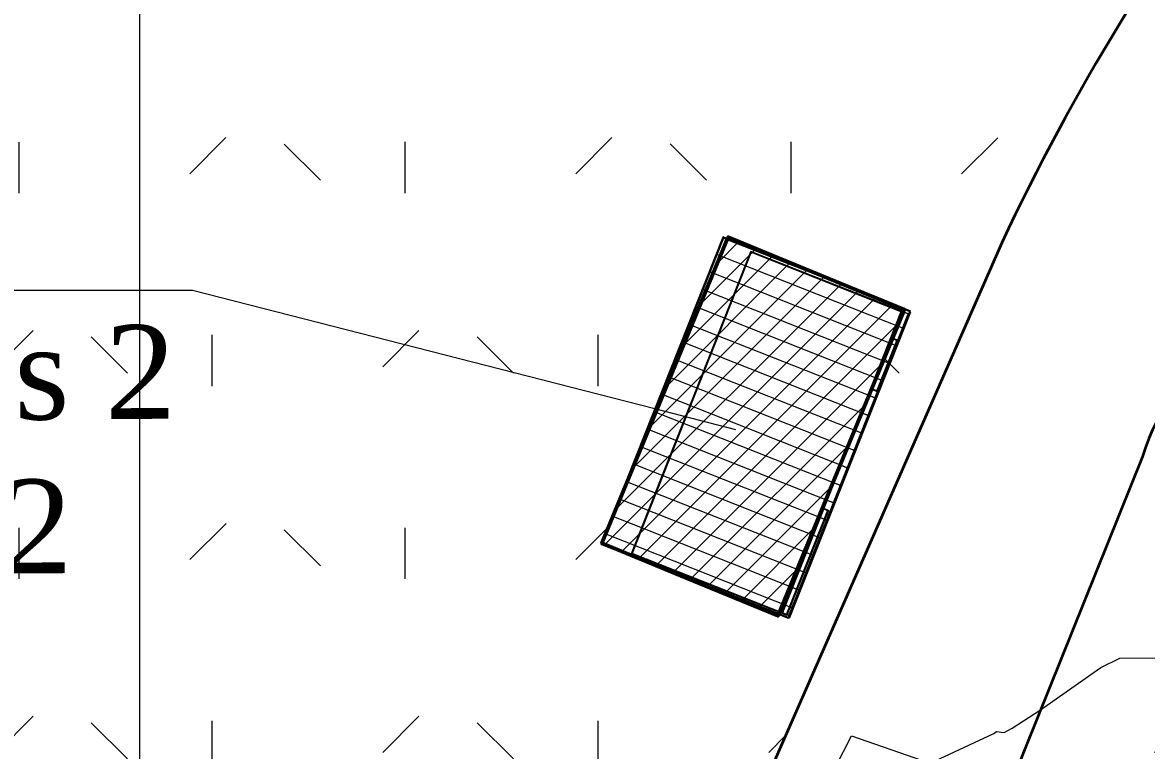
# Model space of a CAD drawing. Header units: metres. Extents: x -207 to 292, y -187 to 169.
# Drawn here: x -102.43 to -81.51, y 38.82 to 52.38 of the extents above; entities that cross this region are included whole.
import ezdxf

# ---------------------------------------------------------------- set-up
doc = ezdxf.new("R2010")
doc.units = ezdxf.units.M
for name, color, linetype, lineweight in [('A-FLOR', 7, 'Continuous', 9), ('A-ROOF', 7, 'Continuous', 9), ('A-ROOF-OTLN', 7, 'Continuous', 9), ('A-ROOF-PATT', 7, 'Continuous', 9), ('ACHURADO', 7, 'Continuous', 9), ('BORDE CAMINO', 7, 'Continuous', 35), ('C-BLDG-PADS', 7, 'Continuous', 9), ('C-TOPO', 7, 'Continuous', 9), ('C-TOPO-MAJR', 7, 'Continuous', 35), ('edificios', 7, 'Continuous', 50), ('grilla', 7, 'Continuous', 9), ('I-WALL', 7, 'Continuous', 9)]:
    doc.layers.add(name, color=color, linetype=linetype, lineweight=lineweight)
doc.layers.add('PR10-ARQ-PL-001-Emplazamiento-C-1_dwg', color=7, linetype='Continuous', lineweight=9, true_color=0x767676)
doc.layers.add('TEXTO', color=5, linetype='Continuous', lineweight=9, true_color=0x0000ff)
doc.styles.add('Times New Roman', font='times.ttf', dxfattribs={"height": 1.75})
pattern_1 = [(90, (-655750.258, -5498481.082), (-3.592, 3.592), [0.9525, -6.232]), (45, (-655750.258, -5498481.082), (-3.5921024484, 3.5921024484), [0.9525, -4.127]), (135, (-655750.258, -5498481.082), (-3.5921024484, -3.5921024484), [0.9525, -4.127])]

# ---------------------------------------------------------------- blocks, each defined once
blk = doc.blocks.new('YADRAN_LASQUEMAS_ARQ_MO_006_E02_rvt-1-PLANTA EMPLAZAMIENTO ACTUALIZADO')
at = {"layer": 'A-ROOF-PATT', "true_color": 0x008040}
h = blk.add_hatch(dxfattribs=at)
h.set_pattern_fill('FP_41', color=116, style=0, pattern_type=2)
h.set_pattern_definition([(270, (-90.518, 45.522), (0.35, 2e-17), [])])
h.paths.add_polyline_path([(-91.66, 42.662), (-91.635, 42.673), (-89.383, 48.365), (-89.396, 48.383), (-91.656, 42.673)])
h = blk.add_hatch(dxfattribs=at)
h.set_pattern_fill('FP_36', color=116, style=0, pattern_type=2)
h.set_pattern_definition([(158.41, (-2.214, 8.999), (-0.1287868, -0.3254443), [])])
h.paths.add_polyline_path([(-88.172, 41.302), (-85.919, 46.995), (-89.383, 48.365), (-91.635, 42.673), (-89.383, 41.781)])
h = blk.add_hatch(dxfattribs=at)
h.set_pattern_fill('FP_44', color=116, style=0, pattern_type=2)
h.set_pattern_definition([(270, (-89.388, 48.378), (0.35, 2e-17), [])])
h.paths.add_polyline_path([(-89.383, 48.365), (-89.383, 48.386), (-89.39, 48.383)])
h = blk.add_hatch(dxfattribs=at)
h.set_pattern_fill('FP_43', color=116, style=0, pattern_type=2)
h.set_pattern_definition([(338.41, (-87.647, 47.689), (0.12879, 0.325444), [])])
h.paths.add_polyline_path([(-85.919, 46.995), (-85.912, 47.012), (-89.376, 48.383), (-89.376, 48.362)])
h = blk.add_hatch(dxfattribs=at)
h.set_pattern_fill('FP_37', color=116, style=0, pattern_type=2)
h.set_pattern_definition([(158.41, (2.779, 7.023), (-0.1287868, -0.3254443), [])])
h.paths.add_polyline_path([(-88.168, 41.339), (-85.946, 46.954), (-86.08, 47.007), (-88.302, 41.392), (-88.172, 41.34)])
h = blk.add_hatch(dxfattribs=at)
h.set_pattern_fill('FP_39', color=116, style=0, pattern_type=2)
h.set_pattern_definition([(270, (-87.037, 44.145), (0.35, 2e-17), [])])
h.paths.add_polyline_path([(-88.154, 41.295), (-85.901, 46.988), (-85.919, 46.995), (-88.172, 41.302)])
h = blk.add_hatch(dxfattribs=at)
h.set_pattern_fill('FP_38', color=116, style=0, pattern_type=2)
h.set_pattern_definition([(270, (-87.048, 44.143), (0.35, 2e-17), [])])
h.paths.add_polyline_path([(-88.15, 41.332), (-85.928, 46.947), (-85.946, 46.954), (-88.168, 41.339), (-88.159, 41.335)])
h = blk.add_hatch(dxfattribs=at)
h.set_pattern_fill('FP_42', color=116, style=0, pattern_type=2)
h.set_pattern_definition([(270, (-91.648, 42.667), (0.35, 2e-17), [])])
h.paths.add_polyline_path([(-91.642, 42.655), (-91.642, 42.67), (-91.66, 42.662)])
h = blk.add_hatch(dxfattribs=at)
h.set_pattern_fill('FP_40', color=116, style=0, pattern_type=2)
h.set_pattern_definition([(338.41, (-89.907, 41.979), (0.12879, 0.325444), [])])
h.paths.add_polyline_path([(-88.179, 41.284), (-88.172, 41.302), (-91.635, 42.673), (-91.642, 42.655)])
at = {"layer": 'A-FLOR'}
for p, q in [((-91.1, 42.488), (-88.874, 48.113)), ((-88.874, 48.113), (-91.1, 42.488)), ((-88.874, 48.113), (-86.023, 46.985)), ((-86.023, 46.985), (-88.874, 48.113)), ((-86.023, 46.985), (-86.219, 46.492)), ((-86.219, 46.492), (-86.023, 46.985)), ((-86.147, 46.464), (-86.525, 45.509)), ((-86.525, 45.509), (-86.147, 46.464)), ((-86.219, 46.492), (-86.147, 46.464)), ((-86.147, 46.464), (-86.219, 46.492)), ((-86.634, 45.553), (-87.515, 43.328)), ((-87.515, 43.328), (-86.634, 45.553)), ((-86.525, 45.509), (-86.634, 45.553)), ((-86.634, 45.553), (-86.525, 45.509)), ((-87.515, 43.328), (-87.431, 43.294)), ((-87.431, 43.294), (-87.515, 43.328)), ((-87.431, 43.294), (-88.204, 41.342)), ((-88.204, 41.342), (-87.431, 43.294)), ((-88.204, 41.342), (-91.1, 42.488)), ((-91.1, 42.488), (-88.204, 41.342))]:
    blk.add_line(p, q, dxfattribs=at)
at = {"layer": 'A-ROOF'}
for p, q in [((-89.383, 48.365), (-91.635, 42.673)), ((-89.383, 48.365), (-91.635, 42.673)), ((-85.919, 46.995), (-89.383, 48.365)), ((-89.383, 48.365), (-85.919, 46.995)), ((-86.08, 47.007), (-88.302, 41.392)), ((-86.08, 47.007), (-88.302, 41.392)), ((-88.172, 41.302), (-85.919, 46.995)), ((-85.919, 46.995), (-88.172, 41.302)), ((-88.168, 41.339), (-85.946, 46.954)), ((-85.946, 46.954), (-88.168, 41.339)), ((-85.946, 46.954), (-86.08, 47.007)), ((-86.08, 47.007), (-85.946, 46.954)), ((-88.172, 41.302), (-91.635, 42.673)), ((-91.635, 42.673), (-88.172, 41.302)), ((-88.168, 41.339), (-88.302, 41.392)), ((-88.302, 41.392), (-88.168, 41.339))]:
    blk.add_line(p, q, dxfattribs=at)
at = {"layer": 'A-ROOF-OTLN'}
for p, q in [((-89.393, 48.39), (-91.66, 42.662)), ((-91.66, 42.662), (-89.393, 48.39)), ((-91.635, 42.673), (-89.383, 48.365)), ((-91.635, 42.673), (-89.383, 48.365)), ((-89.376, 48.383), (-89.393, 48.39)), ((-89.393, 48.39), (-89.351, 48.373)), ((-89.376, 48.383), (-89.383, 48.365)), ((-89.383, 48.365), (-85.919, 46.995)), ((-89.383, 48.365), (-89.358, 48.355)), ((-85.912, 47.012), (-89.376, 48.383)), ((-89.358, 48.355), (-89.351, 48.373)), ((-89.358, 48.355), (-85.919, 46.995)), ((-89.351, 48.373), (-85.912, 47.012)), ((-85.919, 46.995), (-88.172, 41.302)), ((-85.919, 46.995), (-88.172, 41.302)), ((-85.946, 46.954), (-88.168, 41.339)), ((-85.946, 46.954), (-88.168, 41.339)), ((-88.154, 41.295), (-85.901, 46.988)), ((-85.901, 46.988), (-88.154, 41.295)), ((-88.15, 41.332), (-85.928, 46.947)), ((-85.928, 46.947), (-88.15, 41.332)), ((-85.928, 46.947), (-85.946, 46.954)), ((-85.946, 46.954), (-85.928, 46.947)), ((-85.912, 47.012), (-85.919, 46.995)), ((-85.919, 46.995), (-85.912, 47.012)), ((-85.901, 46.988), (-85.919, 46.995)), ((-85.919, 46.995), (-85.901, 46.988)), ((-91.66, 42.662), (-91.642, 42.655)), ((-91.617, 42.645), (-91.66, 42.662)), ((-91.635, 42.673), (-91.642, 42.655)), ((-91.642, 42.655), (-88.179, 41.284)), ((-88.172, 41.302), (-91.635, 42.673)), ((-91.61, 42.663), (-91.635, 42.673)), ((-91.617, 42.645), (-91.61, 42.663)), ((-88.179, 41.284), (-91.617, 42.645)), ((-88.172, 41.302), (-91.61, 42.663)), ((-88.179, 41.284), (-88.172, 41.302)), ((-88.172, 41.302), (-88.179, 41.284)), ((-88.154, 41.295), (-88.172, 41.302)), ((-88.172, 41.302), (-88.154, 41.295)), ((-88.15, 41.332), (-88.168, 41.339)), ((-88.168, 41.339), (-88.15, 41.332))]:
    blk.add_line(p, q, dxfattribs=at)
at = {"layer": 'I-WALL'}
for p, q in [((-88.878, 48.104), (-91.1, 42.488)), ((-91.1, 42.488), (-88.878, 48.104)), ((-88.868, 48.1), (-91.087, 42.494)), ((-91.087, 42.494), (-88.868, 48.1)), ((-88.878, 48.104), (-88.874, 48.113)), ((-88.878, 48.104), (-88.874, 48.113)), ((-86.027, 46.986), (-88.874, 48.113)), ((-88.874, 48.113), (-86.027, 46.986)), ((-86.075, 46.994), (-88.868, 48.1)), ((-88.868, 48.1), (-86.039, 46.98)), ((-88.293, 41.388), (-86.075, 46.994)), ((-86.075, 46.994), (-88.293, 41.388)), ((-88.284, 41.385), (-86.065, 46.991)), ((-86.065, 46.991), (-88.284, 41.385)), ((-86.231, 46.497), (-86.039, 46.98)), ((-86.039, 46.98), (-86.231, 46.497)), ((-86.222, 46.493), (-86.03, 46.977)), ((-86.03, 46.977), (-86.222, 46.493)), ((-86.075, 46.994), (-86.065, 46.991)), ((-86.03, 46.977), (-86.065, 46.991)), ((-86.039, 46.98), (-86.03, 46.977)), ((-86.027, 46.986), (-86.03, 46.977)), ((-86.03, 46.977), (-86.027, 46.986)), ((-86.531, 45.522), (-86.16, 46.458)), ((-86.16, 46.458), (-86.531, 45.522)), ((-86.521, 45.519), (-86.147, 46.464)), ((-86.147, 46.464), (-86.521, 45.519)), ((-86.235, 46.487), (-86.231, 46.497)), ((-86.231, 46.497), (-86.235, 46.487)), ((-86.16, 46.458), (-86.235, 46.487)), ((-86.235, 46.487), (-86.16, 46.458)), ((-86.157, 46.467), (-86.222, 46.493)), ((-86.222, 46.493), (-86.157, 46.467)), ((-86.157, 46.467), (-86.147, 46.464)), ((-86.157, 46.467), (-86.147, 46.464)), ((-87.524, 43.331), (-86.64, 45.566)), ((-86.64, 45.566), (-87.524, 43.331)), ((-87.515, 43.328), (-86.634, 45.553)), ((-86.634, 45.553), (-87.515, 43.328)), ((-86.64, 45.566), (-86.631, 45.562)), ((-86.64, 45.566), (-86.631, 45.562)), ((-86.634, 45.553), (-86.525, 45.509)), ((-86.525, 45.509), (-86.634, 45.553)), ((-86.631, 45.562), (-86.531, 45.522)), ((-86.531, 45.522), (-86.631, 45.562)), ((-86.521, 45.519), (-86.525, 45.509)), ((-86.521, 45.519), (-86.525, 45.509)), ((-87.528, 43.322), (-87.524, 43.331)), ((-87.528, 43.322), (-87.524, 43.331)), ((-87.444, 43.289), (-87.528, 43.322)), ((-87.528, 43.322), (-87.444, 43.289)), ((-87.44, 43.298), (-87.515, 43.328)), ((-87.515, 43.328), (-87.44, 43.298)), ((-88.209, 41.355), (-87.44, 43.298)), ((-87.444, 43.289), (-88.209, 41.355)), ((-88.2, 41.352), (-87.431, 43.294)), ((-87.431, 43.294), (-88.2, 41.352)), ((-87.44, 43.298), (-87.444, 43.289)), ((-87.44, 43.298), (-87.431, 43.294)), ((-87.431, 43.294), (-87.44, 43.298)), ((-91.091, 42.485), (-91.1, 42.488)), ((-91.091, 42.485), (-91.1, 42.488)), ((-91.091, 42.485), (-88.204, 41.342)), ((-88.204, 41.342), (-91.091, 42.485)), ((-91.087, 42.494), (-88.293, 41.388)), ((-88.209, 41.355), (-91.087, 42.494)), ((-88.284, 41.385), (-88.293, 41.388)), ((-88.284, 41.385), (-88.2, 41.352)), ((-88.209, 41.355), (-88.2, 41.352)), ((-88.2, 41.352), (-88.204, 41.342)), ((-88.2, 41.352), (-88.204, 41.342))]:
    blk.add_line(p, q, dxfattribs=at)
blk = doc.blocks.new('PR10-ARQ-PL-001-Emplazamiento-C-1_dwg-674643-PLANTA EMPLAZAMIENTO ACTUALIZADO')
at = {"lineweight": 9, "true_color": 0x0000ff}
h = blk.add_hatch(dxfattribs=at)
h.set_pattern_fill('FP_4', color=5, style=0, pattern_type=2)
h.set_pattern_definition([(45, (0, 0), (-0.2245064, 0.2245064), [])])
h.paths.add_polyline_path([(-94.264, 28.288), (-91.914, 33.99), (-95.195, 35.334), (-97.543, 29.64), (-94.307, 28.306)])
h.paths.add_polyline_path([(-88.37, 41.33), (-86.02, 47.032), (-89.299, 48.383), (-91.648, 42.682), (-90.177, 42.075)])
at = {"layer": 'ACHURADO'}
h = blk.add_hatch(dxfattribs=at)
h.set_pattern_fill('FP_1', color=256, style=0, pattern_type=2)
h.set_pattern_definition(pattern_1)
h.paths.add_polyline_path([(-161.771, -49.779), (-127.862, -43.679), (-120.948, -28.309), (-111.803, -11.418), (-104.331, 0.453), (-97.266, 16.755), (-92.284, 29.861), (-84.153, 48.383), (-83.895, 48.922), (-83.576, 49.56), (-83.246, 50.193), (-82.906, 50.82), (-82.555, 51.442), (-82.193, 52.057), (-81.821, 52.666), (-81.047, 53.865), (-80.645, 54.455), (-80.233, 55.037), (-79.811, 55.613), (-79.38, 56.182), (-75.091, 62.133), (-74.617, 62.76), (-74.134, 63.38), (-73.641, 63.992), (-73.138, 64.596), (-72.625, 65.192), (-72.103, 65.779), (-71.572, 66.359), (-70.664, 67.305), (-70.482, 67.491), (-69.923, 68.045), (-69.356, 68.589), (-68.78, 69.124), (-68.196, 69.65), (-67.003, 70.673), (-66.394, 71.17), (-65.778, 71.658), (-65.153, 72.136), (-64.522, 72.603), (-63.882, 73.061), (-63.236, 73.508), (-62.583, 73.945), (-61.922, 74.371), (-61.255, 74.787), (-60.582, 75.192), (-59.902, 75.586), (-59.306, 75.883), (-58.704, 76.167), (-58.097, 76.441), (-57.486, 76.702), (-56.869, 76.952), (-56.247, 77.19), (-55.621, 77.416), (-54.991, 77.63), (-54.357, 77.832), (-53.077, 78.199), (-52.433, 78.364), (-51.785, 78.517), (-51.134, 78.658), (-50.481, 78.785), (-49.826, 78.901), (-49.168, 79.003), (-48.509, 79.093), (-47.848, 79.171), (-47.185, 79.236), (-45.858, 79.327), (-45.193, 79.354), (-44.527, 79.367), (-43.862, 79.368), (-43.196, 79.357), (-42.531, 79.332), (-41.867, 79.295), (-41.203, 79.245), (-40.54, 79.183), (-39.879, 79.108), (-39.219, 79.02), (-38.562, 78.919), (-37.906, 78.806), (-37.252, 78.68), (-36.601, 78.542), (-35.953, 78.392), (-35.308, 78.229), (-34.666, 78.053), (47.551, 57.663), (47.81, 57.578), (48.073, 57.505), (48.338, 57.445), (48.607, 57.396), (48.877, 57.361), (49.148, 57.338), (49.421, 57.327), (49.693, 57.329), (49.966, 57.344), (50.237, 57.372), (50.506, 57.412), (50.774, 57.464), (51.038, 57.529), (51.3, 57.606), (51.811, 57.797), (52.059, 57.909), (52.301, 58.033), (52.538, 58.169), (52.768, 58.315), (52.991, 58.471), (53.207, 58.638), (53.414, 58.815), (53.614, 59.001), (53.804, 59.196), (53.985, 59.4), (54.156, 59.612), (54.318, 59.831), (54.469, 60.058), (54.609, 60.292), (54.738, 60.532), (54.856, 60.778), (54.962, 61.028), (55.057, 61.284), (55.14, 61.544), (55.21, 61.807), (55.269, 62.073), (55.314, 62.342), (55.348, 62.613), (55.368, 62.884), (55.486, 68.004), (-83.704, 141.488), (-151.221, -23.933)])
h.paths.add_polyline_path([(-98.109, 19.735), (-100.027, 20.525), (-97.678, 26.227), (-95.761, 25.431), (-97.988, 20.027)])
h.paths.add_polyline_path([(-94.264, 28.288), (-97.543, 29.64), (-95.193, 35.341), (-91.917, 33.984), (-94.257, 28.306)])
h.paths.add_polyline_path([(-88.37, 41.33), (-91.648, 42.682), (-89.298, 48.383), (-86.02, 47.032), (-88.359, 41.356)])
h.paths.add_polyline_path([(-107.511, 62.681), (-109.81, 61.362), (-111.554, 61.194), (-112.168, 61.108), (-111.143, 62.121), (-109.024, 62.933)])
h.paths.add_polyline_path([(-107.511, 62.681), (-104.877, 62.965), (-103.986, 62.697), (-104.876, 62.403)])
h.paths.add_polyline_path([(-106.042, 59.476), (-106.66, 60.171), (-107.511, 62.681), (-106.15, 60.408)])
h.paths.add_polyline_path([(-97.117, 62.944), (-99.416, 61.625), (-101.16, 61.457), (-101.774, 61.371), (-100.749, 62.384), (-98.63, 63.196)])
h.paths.add_polyline_path([(-95.648, 59.739), (-96.266, 60.434), (-97.117, 62.944), (-95.756, 60.671)])
h.paths.add_polyline_path([(-94.482, 62.666), (-97.117, 62.944), (-94.483, 63.228), (-93.592, 62.96)])
h.paths.add_polyline_path([(-104.12, 64.725), (-104.103, 64.74), (-104.082, 64.735)])
h.paths.add_polyline_path([(-103.959, 75.174), (-101.325, 75.458), (-100.433, 75.19), (-101.324, 74.896)])
h.paths.add_polyline_path([(-108.615, 73.601), (-107.591, 74.613), (-105.472, 75.426), (-103.959, 75.174), (-106.258, 73.855), (-108.002, 73.687)])
h.paths.add_polyline_path([(-100.567, 77.218), (-100.55, 77.233), (-100.53, 77.228)])
h = blk.add_hatch(dxfattribs=at)
h.set_pattern_fill('FP_1', color=256, style=0, pattern_type=2)
h.set_pattern_definition(pattern_1)
h.paths.add_polyline_path([(-109.746, -33.419), (-81.977, 36.498), (-79.743, 37.301), (-79.538, 37.853), (-79.692, 37.91), (-79.529, 38.351), (-79.159, 38.214), (-79.322, 37.773), (-79.548, 37.372), (-78.372, 37.795), (-31.438, 19.05), (-31.367, 19.242), (-31.521, 19.299), (-31.357, 19.74), (-30.987, 19.603), (-31.15, 19.162), (-31.254, 18.977), (-28.462, 17.861), (-26.474, 22.839), (-35.025, 26.239), (-35.008, 26.281), (-81.174, 44.741), (-81.294, 45.005), (-81.38, 44.833), (-81.457, 44.658), (-81.526, 44.479), (-81.586, 44.297), (-88.33, 27.525), (-99.365, 2.058), (-108.453, -12.959), (-112.02, -18.411), (-112.091, -18.588), (-112.151, -18.77), (-112.199, -18.954), (-112.235, -19.141), (-112.26, -19.331), (-112.272, -19.521), (-112.273, -19.712), (-112.262, -19.902), (-112.239, -20.091), (-112.205, -20.279), (-112.155, -20.474), (-112.101, -20.646), (-112.032, -20.824), (-111.952, -20.997), (-111.861, -21.165), (-111.694, -21.419), (-111.65, -21.482), (-111.529, -21.63), (-111.045, -20.434), (-107.779, -21.779), (-110.981, -29.684), (-113.573, -28.617), (-113.789, -29.154), (-111.88, -31.167)])
h.paths.add_polyline_path([(-100.595, -9.645), (-100.724, -9.624), (-100.849, -9.57), (-100.953, -9.491), (-100.993, -9.445), (-101.023, -9.397), (-101.044, -9.347), (-101.052, -9.298), (-101.05, -9.251), (-100.952, -9.293), (-100.922, -9.223), (-101.02, -9.181), (-100.988, -9.148), (-100.947, -9.121), (-100.899, -9.102), (-100.844, -9.09), (-100.721, -9.093), (-100.595, -9.128), (-100.479, -9.192), (-100.389, -9.278), (-100.356, -9.325), (-100.334, -9.374), (-100.323, -9.422), (-100.322, -9.469), (-100.333, -9.512), (-100.354, -9.551), (-100.386, -9.585), (-100.428, -9.612), (-100.478, -9.632), (-100.534, -9.643)])
h.paths.add_polyline_path([(-101.91, -9.059), (-102.342, -8.873), (-102.186, -8.51), (-101.754, -8.696), (-101.815, -8.838), (-101.918, -8.794), (-101.928, -8.73), (-101.968, -8.68), (-102.028, -8.656), (-102.092, -8.664), (-102.12, -8.681), (-102.16, -8.731), (-102.169, -8.762), (-102.162, -8.827), (-102.124, -8.879), (-102.097, -8.896), (-102.033, -8.907), (-101.972, -8.886), (-101.948, -8.864), (-101.845, -8.908), (-101.862, -8.946)])
at = {"layer": 'BORDE CAMINO', "flags": 128}
for points in [[(-84.203, 48.278), (-92.284, 29.861), (-97.266, 16.755), (-104.331, 0.453), (-111.803, -11.418), (-120.948, -28.309), (-127.862, -43.679), (-126.632, -48.335)], [(-81.586, 44.297), (-88.33, 27.525), (-99.365, 2.058), (-108.453, -12.959), (-112.02, -18.411)]]:
    blk.add_lwpolyline(points, dxfattribs=at)
at = {"layer": 'BORDE CAMINO'}
for centre, radius, start, end in [((-45.906, 30.329), 42.295, 142.3199, 154.8882), ((-77.81, 43.154), 3.945, 82.9476, 163.1481)]:
    blk.add_arc(centre, radius, start, end, dxfattribs=at)
at = {"layer": 'C-BLDG-PADS'}
blk.add_line((-88.874, 48.113), (-86.08, 47.007), dxfattribs=at)
at = {"layer": 'C-BLDG-PADS', "flags": 128}
for points in [[(-88.2, 41.352), (-88.204, 41.342), (-91.1, 42.488), (-88.874, 48.113)], [(-86.08, 47.007), (-86.023, 46.985), (-86.219, 46.492), (-86.147, 46.464), (-86.525, 45.509), (-86.634, 45.553), (-87.515, 43.328), (-87.431, 43.294), (-88.2, 41.352)]]:
    blk.add_lwpolyline(points, dxfattribs=at)
at = {"layer": 'C-TOPO'}
for p, q in [((-86.08, 47.007), (-86.023, 46.985)), ((-88.2, 41.352), (-88.204, 41.342))]:
    blk.add_line(p, q, dxfattribs=at)
at = {"layer": 'C-TOPO', "flags": 128}
for points in [[(-90.592, 33.719), (-87.777, 40.134), (-87.63, 40.468), (-87.522, 40.715), (-86.906, 42.119), (-86.324, 43.446), (-86.198, 43.732), (-85.944, 44.31), (-85.704, 44.858), (-85.609, 45.075), (-85.525, 45.266), (-85.491, 45.344), (-85.183, 46.044), (-85.02, 46.418), (-84.416, 47.794), (-84.203, 48.278), (-83.379, 49.94), (-82.483, 51.565), (-82.294, 51.876), (-82.062, 52.255), (-81.517, 53.149)], [(-81.517, 53.149), (-82.062, 52.255), (-82.294, 51.876), (-82.483, 51.565), (-83.379, 49.94), (-84.203, 48.278), (-84.416, 47.794), (-85.02, 46.418), (-85.183, 46.044), (-85.491, 45.344), (-85.525, 45.266), (-85.609, 45.075), (-85.704, 44.858), (-85.944, 44.31), (-86.198, 43.732), (-86.324, 43.446), (-86.906, 42.119), (-87.522, 40.715), (-87.63, 40.468), (-87.777, 40.134), (-90.592, 33.719)], [(-84.242, 37.693), (-83.733, 38.959), (-82.824, 41.217), (-82.463, 42.116), (-82.305, 42.508), (-81.955, 43.38), (-81.586, 44.297), (-81.528, 44.447), (-81.363, 44.868)], [(-88.204, 41.342), (-91.1, 42.488), (-88.874, 48.113), (-87.449, 47.549), (-86.08, 47.007)], [(-88.2, 41.352), (-88.204, 41.342), (-89.652, 41.915), (-91.1, 42.488), (-90.555, 43.865), (-89.987, 45.301), (-89.348, 46.914), (-88.874, 48.113), (-87.449, 47.549), (-86.08, 47.007)], [(-86.08, 47.007), (-87.449, 47.549), (-88.874, 48.113), (-86.08, 47.007)], [(-81.363, 44.868), (-81.528, 44.447), (-81.586, 44.297), (-81.955, 43.38), (-82.305, 42.508), (-82.463, 42.116), (-82.824, 41.217), (-83.733, 38.959), (-84.242, 37.693)], [(-86.08, 47.007), (-86.023, 46.985), (-86.219, 46.492), (-86.147, 46.464), (-86.525, 45.509), (-86.634, 45.553), (-87.075, 44.44), (-87.515, 43.328), (-87.431, 43.294), (-88.2, 41.352)], [(-86.023, 46.985), (-86.219, 46.492), (-86.147, 46.464), (-86.525, 45.509), (-86.634, 45.553), (-87.515, 43.328), (-87.431, 43.294), (-88.2, 41.352)], [(-86.525, 45.509), (-86.147, 46.464), (-86.219, 46.492), (-86.023, 46.985), (-86.08, 47.007)], [(-86.08, 47.007), (-86.023, 46.985), (-86.219, 46.492), (-86.147, 46.464)], [(-86.147, 46.464), (-86.525, 45.509), (-86.634, 45.553), (-87.075, 44.44), (-87.515, 43.328), (-87.431, 43.294), (-88.2, 41.352)], [(-88.2, 41.352), (-87.431, 43.294), (-87.515, 43.328), (-87.075, 44.44), (-86.634, 45.553), (-86.525, 45.509)]]:
    blk.add_lwpolyline(points, dxfattribs=at)
blk.add_lwpolyline([(-88.2, 41.352), (-88.204, 41.342), (-89.652, 41.915), (-91.1, 42.488), (-90.555, 43.865), (-89.987, 45.301), (-89.348, 46.914), (-88.874, 48.113), (-89.348, 46.914), (-89.987, 45.301), (-90.555, 43.865), (-91.1, 42.488), (-89.652, 41.915), (-88.204, 41.342)], close=True, dxfattribs=at)
at = {"layer": 'C-TOPO-MAJR', "color": 1, "lineweight": 9, "true_color": 0xff0000, "flags": 128}
blk.add_lwpolyline([(-89.511, 34.187), (-87, 39.098), (-85.54, 38.589), (-84.354, 39.139), (-84.3, 39.179), (-84.158, 39.156), (-84.014, 39.239), (-83.482, 39.581), (-82.359, 40.366), (-82.004, 40.539), (-81.322, 40.549)], dxfattribs=at)
at = {"layer": 'edificios'}
for p, q in [((-87.432, 47.614), (-86.02, 47.032)), ((-86.037, 46.99), (-87.276, 43.985)), ((-86.02, 47.032), (-86.037, 46.99)), ((-87.276, 43.985), (-88.359, 41.356))]:
    blk.add_line(p, q, dxfattribs=at)
at = {"layer": 'edificios', "flags": 128}
for points in [[(-90.177, 42.075), (-91.648, 42.682), (-89.309, 48.357)], [(-89.309, 48.357), (-89.299, 48.383), (-87.432, 47.614)], [(-88.359, 41.356), (-88.37, 41.33), (-90.177, 42.075)]]:
    blk.add_lwpolyline(points, dxfattribs=at)
at = {"layer": 'grilla'}
blk.add_line((-100.258, 166.258), (-100.258, -186.737), dxfattribs=at)
at = {"layer": 'TEXTO'}
blk.add_line((-89.155, 44.796), (-90.663, 45.182), dxfattribs=at)
at = {"layer": 'TEXTO', "flags": 128}
blk.add_lwpolyline([(-90.663, 45.182), (-99.27, 47.391), (-111.865, 47.391)], dxfattribs=at)
at = {"layer": 'TEXTO', "char_height": 1.75, "attachment_point": 1, "rotation": 0.3432, "line_spacing_factor": 1.029793, "style": 'Times New Roman'}
for s, insert, width in [('Bodega\\PQuimicos 2', (-111.864, 49.682), 14.59874), ('21,60 m2', (-111.498, 43.816), 11.91644)]:
    blk.add_mtext(s, dxfattribs=dict(at, insert=insert, width=width))

msp = doc.modelspace()

# ---------------------------------------------------------------- linework, layer by layer
at = {"layer": 'C-BLDG-PADS'}
for p, q in [((-91.1, 42.488), (-88.874, 48.113)), ((-88.874, 48.113), (-86.023, 46.985)), ((-86.023, 46.985), (-86.219, 46.492)), ((-86.147, 46.464), (-86.525, 45.509)), ((-86.219, 46.492), (-86.147, 46.464)), ((-86.634, 45.553), (-87.515, 43.328)), ((-86.525, 45.509), (-86.634, 45.553)), ((-87.515, 43.328), (-87.431, 43.294)), ((-87.431, 43.294), (-88.204, 41.342)), ((-88.204, 41.342), (-91.1, 42.488))]:
    msp.add_line(p, q, dxfattribs=at)
at = {"layer": 'C-TOPO'}
for p, q in [((-82.062, 52.255), (-81.517, 53.149)), ((-81.517, 53.149), (-82.062, 52.255)), ((-82.294, 51.876), (-82.062, 52.255)), ((-82.062, 52.255), (-82.294, 51.876)), ((-82.483, 51.565), (-82.294, 51.876)), ((-82.294, 51.876), (-82.483, 51.565)), ((-83.379, 49.94), (-82.483, 51.565)), ((-82.483, 51.565), (-83.379, 49.94)), ((-84.203, 48.278), (-83.379, 49.94)), ((-83.379, 49.94), (-84.203, 48.278)), ((-84.416, 47.794), (-84.203, 48.278)), ((-84.203, 48.278), (-84.416, 47.794)), ((-88.874, 48.113), (-91.1, 42.488)), ((-88.874, 48.113), (-89.348, 46.914)), ((-88.874, 48.113), (-89.348, 46.914)), ((-88.874, 48.113), (-89.348, 46.914)), ((-88.874, 48.113), (-87.449, 47.549)), ((-87.449, 47.549), (-88.874, 48.113)), ((-87.449, 47.549), (-88.874, 48.113)), ((-88.874, 48.113), (-86.023, 46.985)), ((-85.02, 46.418), (-84.416, 47.794)), ((-84.416, 47.794), (-85.02, 46.418)), ((-87.449, 47.549), (-86.023, 46.985)), ((-86.023, 46.985), (-87.449, 47.549)), ((-86.023, 46.985), (-87.449, 47.549)), ((-89.987, 45.301), (-89.348, 46.914)), ((-89.348, 46.914), (-89.987, 45.301)), ((-89.348, 46.914), (-89.987, 45.301)), ((-86.023, 46.985), (-86.219, 46.492)), ((-86.219, 46.492), (-86.023, 46.985)), ((-86.219, 46.492), (-86.023, 46.985)), ((-86.219, 46.492), (-86.023, 46.985)), ((-86.147, 46.464), (-86.525, 45.509)), ((-86.525, 45.509), (-86.147, 46.464)), ((-86.525, 45.509), (-86.147, 46.464)), ((-86.525, 45.509), (-86.147, 46.464)), ((-86.219, 46.492), (-86.147, 46.464)), ((-86.147, 46.464), (-86.219, 46.492)), ((-86.147, 46.464), (-86.219, 46.492)), ((-86.147, 46.464), (-86.219, 46.492)), ((-85.183, 46.044), (-85.02, 46.418)), ((-85.02, 46.418), (-85.183, 46.044)), ((-85.491, 45.344), (-85.183, 46.044)), ((-85.183, 46.044), (-85.491, 45.344)), ((-87.515, 43.328), (-86.634, 45.553)), ((-86.634, 45.553), (-87.075, 44.44)), ((-87.075, 44.44), (-86.634, 45.553)), ((-87.075, 44.44), (-86.634, 45.553)), ((-86.525, 45.509), (-86.634, 45.553)), ((-86.634, 45.553), (-86.525, 45.509)), ((-86.634, 45.553), (-86.525, 45.509)), ((-86.634, 45.553), (-86.525, 45.509)), ((-90.555, 43.865), (-89.987, 45.301)), ((-89.987, 45.301), (-90.555, 43.865)), ((-89.987, 45.301), (-90.555, 43.865)), ((-85.609, 45.075), (-85.525, 45.266)), ((-85.525, 45.266), (-85.609, 45.075)), ((-85.525, 45.266), (-85.491, 45.344)), ((-85.491, 45.344), (-85.525, 45.266)), ((-85.704, 44.858), (-85.609, 45.075)), ((-85.609, 45.075), (-85.704, 44.858)), ((-85.944, 44.31), (-85.704, 44.858)), ((-85.704, 44.858), (-85.944, 44.31)), ((-81.363, 44.868), (-81.528, 44.447)), ((-81.528, 44.447), (-81.363, 44.868)), ((-87.075, 44.44), (-87.515, 43.328)), ((-87.515, 43.328), (-87.075, 44.44)), ((-87.515, 43.328), (-87.075, 44.44)), ((-81.528, 44.447), (-81.586, 44.297)), ((-81.586, 44.297), (-81.528, 44.447)), ((-86.198, 43.732), (-85.944, 44.31)), ((-85.944, 44.31), (-86.198, 43.732)), ((-81.586, 44.297), (-81.955, 43.38)), ((-81.955, 43.38), (-81.586, 44.297)), ((-91.1, 42.488), (-90.555, 43.865)), ((-90.555, 43.865), (-91.1, 42.488)), ((-90.555, 43.865), (-91.1, 42.488)), ((-86.324, 43.446), (-86.198, 43.732)), ((-86.198, 43.732), (-86.324, 43.446)), ((-87.515, 43.328), (-87.431, 43.294)), ((-87.431, 43.294), (-87.515, 43.328)), ((-87.431, 43.294), (-87.515, 43.328)), ((-87.431, 43.294), (-87.515, 43.328)), ((-86.906, 42.119), (-86.324, 43.446)), ((-86.324, 43.446), (-86.906, 42.119)), ((-81.955, 43.38), (-82.305, 42.508)), ((-82.305, 42.508), (-81.955, 43.38)), ((-87.431, 43.294), (-88.204, 41.342)), ((-88.204, 41.342), (-87.431, 43.294)), ((-88.204, 41.342), (-87.431, 43.294)), ((-88.204, 41.342), (-87.431, 43.294)), ((-89.652, 41.915), (-91.1, 42.488)), ((-91.1, 42.488), (-89.652, 41.915)), ((-91.1, 42.488), (-89.652, 41.915)), ((-91.1, 42.488), (-88.204, 41.342)), ((-82.305, 42.508), (-82.463, 42.116)), ((-82.463, 42.116), (-82.305, 42.508)), ((-87.522, 40.715), (-86.906, 42.119)), ((-86.906, 42.119), (-87.522, 40.715)), ((-82.463, 42.116), (-82.824, 41.217)), ((-82.824, 41.217), (-82.463, 42.116)), ((-88.204, 41.342), (-89.652, 41.915)), ((-89.652, 41.915), (-88.204, 41.342)), ((-89.652, 41.915), (-88.204, 41.342)), ((-82.824, 41.217), (-83.733, 38.959)), ((-83.733, 38.959), (-82.824, 41.217)), ((-87.63, 40.468), (-87.522, 40.715)), ((-87.522, 40.715), (-87.63, 40.468)), ((-87.777, 40.134), (-87.63, 40.468)), ((-87.63, 40.468), (-87.777, 40.134)), ((-90.592, 33.719), (-87.777, 40.134)), ((-87.777, 40.134), (-90.592, 33.719)), ((-83.733, 38.959), (-84.242, 37.693)), ((-84.242, 37.693), (-83.733, 38.959))]:
    msp.add_line(p, q, dxfattribs=at)
at = {"layer": 'C-TOPO-MAJR', "color": 1, "lineweight": 9, "true_color": 0xff0000, "flags": 128}
for points in [[(-83.482, 39.581), (-82.359, 40.366), (-82.004, 40.539), (-81.322, 40.549)], [(-91.835, 30.886), (-91.363, 31.23), (-90.376, 31.95), (-90.303, 32.115), (-90.229, 32.281), (-90.178, 32.462), (-90.046, 32.934), (-89.866, 33.579), (-89.847, 33.645), (-89.773, 33.791), (-89.511, 34.187), (-87, 39.098), (-85.54, 38.589), (-84.354, 39.139), (-84.3, 39.179), (-84.158, 39.156), (-84.014, 39.239), (-83.482, 39.581)]]:
    msp.add_lwpolyline(points, dxfattribs=at)

# ---------------------------------------------------------------- block references
at = {"lineweight": 5}
msp.add_blockref('YADRAN_LASQUEMAS_ARQ_MO_006_E02_rvt-1-PLANTA EMPLAZAMIENTO ACTUALIZADO', (0, 0), dxfattribs=at)
at = {"layer": 'PR10-ARQ-PL-001-Emplazamiento-C-1_dwg', "color": 7}
msp.add_blockref('PR10-ARQ-PL-001-Emplazamiento-C-1_dwg-674643-PLANTA EMPLAZAMIENTO ACTUALIZADO', (0, 0), dxfattribs=at)

doc.saveas('drawing.dxf')
